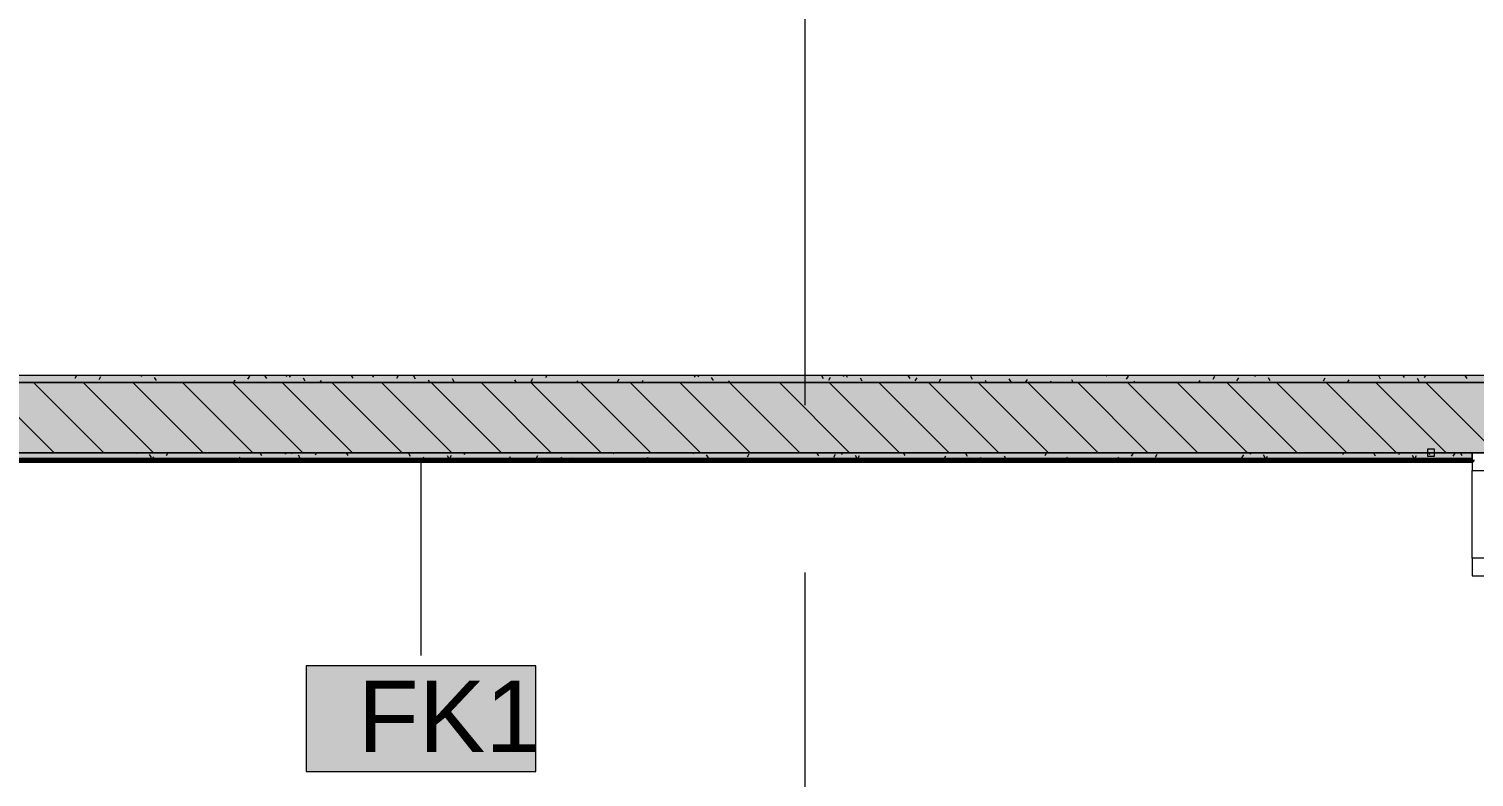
# Model space of a CAD drawing. Header units: millimetres. Extents: x -3817 to 677485, y -22715 to 103890.
# Drawn here: x 78696 to 82806, y 14389 to 16517 of the extents above; entities that cross this region are included whole.
import ezdxf

# ---------------------------------------------------------------- set-up
doc = ezdxf.new("R2010")
doc.units = ezdxf.units.MM
doc.layers.add('PDF _Геометрия', color=7, linetype='Continuous', true_color=0x1d1d1d)
doc.layers.add('PDF _Сплошная заливка', color=7, linetype='Continuous', true_color=0xffffff)
doc.layers.add('PDF _Текст', color=7, linetype='Continuous')
doc.styles.add('PDF GOST-Common', font='arial.ttf')

msp = doc.modelspace()

# ---------------------------------------------------------------- hatches: boundary and pattern name
at = {"layer": 'PDF _Сплошная заливка', "transparency": 33554559}
for points in [[(80080.6, 15311.3), (84943.3, 15311.3), (84943.3, 15511.3), (68893.3, 15511.3), (68893.3, 15311.3), (78596.3, 15311.3)], [(85383.3, 15511.3), (85383.3, 15531.3), (71053.3, 15531.3), (71053.3, 15511.3), (85308.3, 15511.3), (85308.3, 15519.3), (85378.3, 15519.3), (85378.3, 15511.3)], [(81565, 15291.3), (82800.3, 15291.3), (82800.3, 15311.3), (77543.1, 15311.3), (77543.1, 15291.3), (80080.6, 15291.3)]]:
    msp.add_hatch(color=256, dxfattribs=at).paths.add_polyline_path(points)

# ---------------------------------------------------------------- linework, layer by layer
at = {"layer": 'PDF _Геометрия', "color": 253, "lineweight": 9, "true_color": 0xaaaaaa}
for points in [[(80903.3, 15447), (80903.3, 17034.5)], [(78997.6, 15311.3), (79632.6, 15311.3)], [(80108.8, 15311.3), (81843.3, 15311.3), (84343.3, 15311.3)], [(80903.3, 14335.8), (80903.3, 14970.8)]]:
    msp.add_lwpolyline(points, dxfattribs=at)
at = {"layer": 'PDF _Геометрия', "color": 9, "lineweight": 9, "true_color": 0xc0c0c0}
for points in [[(71053.3, 15611.4), (71053.3, 15531.3), (71053.3, 15511.3), (85308.3, 15511.3), (84943.3, 15511.3), (71053.3, 15511.3), (71053.3, 15606.3)], [(82800.3, 15291.3), (82800.3, 15311.3), (77543.1, 15311.3), (77523.1, 15311.3), (77523.1, 15182.5), (77523.1, 15311.3), (84943.3, 15311.3), (85308.3, 15311.3), (82957.3, 15311.3), (82957.3, 15291.3), (83000.3, 15291.3)]]:
    msp.add_lwpolyline(points, dxfattribs=at)
at = {"layer": 'PDF _Геометрия', "color": 7, "lineweight": 9}
for points in [[(85338.3, 15531.3), (71073.3, 15531.3)], [(77543.1, 15291.3), (77556.1, 15291.3), (82800.3, 15291.3)], [(79810.3, 15290.8), (79810.3, 14735)], [(82800.3, 15011.3), (82800.3, 15261.3)]]:
    msp.add_lwpolyline(points, dxfattribs=at)
at = {"layer": 'PDF _Геометрия', "lineweight": 9}
for points in [[(78767.1, 15311.3), (78567.1, 15511.3)], [(78908.6, 15311.3), (78708.6, 15511.3)], [(79050, 15311.3), (78850, 15511.3)], [(79191.4, 15311.3), (78991.4, 15511.3)], [(79332.8, 15311.3), (79132.8, 15511.3)], [(79474.3, 15311.3), (79274.3, 15511.3)], [(79615.7, 15311.3), (79415.7, 15511.3)], [(79757.1, 15311.3), (79557.1, 15511.3)], [(79898.5, 15311.3), (79698.5, 15511.3)], [(80039.9, 15311.3), (79839.9, 15511.3)], [(80181.4, 15311.3), (79981.4, 15511.3)], [(80322.8, 15311.3), (80122.8, 15511.3)], [(80464.2, 15311.3), (80264.2, 15511.3)], [(80605.6, 15311.3), (80405.6, 15511.3)], [(80747, 15311.3), (80547, 15511.3)], [(80888.5, 15311.3), (80688.5, 15511.3)], [(81029.9, 15311.3), (80829.9, 15511.3)], [(81171.3, 15311.3), (80971.3, 15511.3)], [(81312.7, 15311.3), (81112.7, 15511.3)], [(81454.1, 15311.3), (81254.1, 15511.3)], [(81595.6, 15311.3), (81395.6, 15511.3)], [(81737, 15311.3), (81537, 15511.3)], [(81878.4, 15311.3), (81678.4, 15511.3)], [(82019.8, 15311.3), (81819.8, 15511.3)], [(82161.3, 15311.3), (81961.3, 15511.3)], [(82302.7, 15311.3), (82102.7, 15511.3)], [(82444.1, 15311.3), (82244.1, 15511.3)], [(82585.5, 15311.3), (82385.5, 15511.3)], [(82726.9, 15311.3), (82526.9, 15511.3)], [(82868.4, 15311.3), (82668.4, 15511.3)]]:
    msp.add_lwpolyline(points, dxfattribs=at)
at = {"layer": 'PDF _Геометрия', "color": 253, "lineweight": 9, "true_color": 0x9b9b9b}
for points in [[(78831, 15531.3), (78826.2, 15522.9)], [(78899.3, 15527.6), (78894.2, 15518.9)], [(79016.5, 15528.2), (79014.6, 15531.3)], [(79058.1, 15517), (79053.1, 15525.8)], [(79281.1, 15518.3), (79277, 15511.3)], [(79322.7, 15529.5), (79317.7, 15520.8)], [(79371.9, 15522.2), (79366.8, 15530.9)], [(79429.4, 15531.3), (79427.3, 15527.8)], [(79439.9, 15526.3), (79437, 15531.3)], [(79481.5, 15515.1), (79476.5, 15523.9)], [(79518.9, 15511.3), (79518.1, 15512.7)], [(79526.8, 15517.2), (79523.4, 15511.3)], [(79594.8, 15513.1), (79593.8, 15511.3)], [(79617.6, 15523.3), (79613, 15531.3)], [(79675.7, 15531.3), (79673.1, 15526.7)], [(79746.1, 15531.3), (79741.1, 15522.7)], [(79795.3, 15520.3), (79790.3, 15529)], [(79835.7, 15511.3), (79831.9, 15517.9)], [(79840.6, 15512), (79840.2, 15511.3)], [(79905, 15513.3), (79899.9, 15522)], [(80082, 15511.3), (80077.6, 15519)], [(80127.9, 15522.1), (80122.9, 15513.4)], [(80168.5, 15531.3), (80164.5, 15524.5)], [(80177.1, 15529.6), (80176.1, 15531.3)], [(80258, 15511.3), (80255.3, 15516)], [(80373.7, 15521), (80368.6, 15512.3)], [(80441.7, 15516.9), (80438.5, 15511.3)], [(80520.4, 15531.3), (80519.9, 15530.5)], [(80590.8, 15531.3), (80588, 15526.4)], [(80600.5, 15527.7), (80598.4, 15531.3)], [(80642.2, 15516.5), (80637.1, 15525.2)], [(80687.4, 15515.8), (80684.8, 15511.3)], [(80755.5, 15511.7), (80755.2, 15511.3)], [(80955.9, 15521.7), (80950.9, 15530.4)], [(80974.8, 15525.9), (80969.8, 15517.2)], [(81013.1, 15531.3), (81011.4, 15528.3)], [(81024, 15525.8), (81020.8, 15531.3)], [(81065.6, 15514.6), (81060.6, 15523.3)], [(81102.7, 15511.3), (81102.2, 15512.2)], [(81178.9, 15513.6), (81177.6, 15511.3)], [(81201.7, 15522.8), (81196.7, 15531.3)], [(81220.5, 15524.8), (81215.5, 15516.1)], [(81288.6, 15520.7), (81283.5, 15512)], [(81379.4, 15519.8), (81374.4, 15528.5)], [(81419.5, 15511.3), (81416, 15517.4)], [(81435.5, 15531.3), (81434.8, 15530.2)], [(81489.1, 15512.7), (81484, 15521.5)], [(81534.3, 15519.6), (81529.5, 15511.3)], [(81602.3, 15515.5), (81599.9, 15511.3)], [(81665.8, 15511.3), (81661.7, 15518.5)], [(81761.2, 15529.1), (81759.9, 15531.3)], [(81821.7, 15529.7), (81816.6, 15521)], [(81841.8, 15511.3), (81839.4, 15515.5)], [(82025.8, 15517.4), (82022.3, 15511.3)], [(82067.4, 15528.6), (82062.4, 15519.9)], [(82135.4, 15524.5), (82130.4, 15515.8)], [(82184.6, 15527.2), (82182.2, 15531.3)], [(82226.3, 15516), (82221.2, 15524.7)], [(82381.2, 15523.4), (82376.2, 15514.7)], [(82449.2, 15519.3), (82444.6, 15511.3)], [(82540, 15521.2), (82535, 15529.9)], [(82608.1, 15525.3), (82604.6, 15531.3)], [(82649.7, 15514.1), (82644.7, 15522.8)], [(82667.3, 15531.3), (82663.5, 15524.8)], [(82686.5, 15511.3), (82686.3, 15511.7)], [(82785.8, 15522.3), (82780.7, 15531)], [(79002.3, 15308.9), (79000.9, 15311.3)], [(79044, 15297.7), (79038.9, 15306.4)], [(79049.5, 15300.1), (79044.4, 15291.4)], [(79091.1, 15311.2), (79086.1, 15302.5)], [(79196.8, 15311.3), (79195.7, 15309.6)], [(79295.2, 15299), (79290.8, 15291.3)], [(79357.7, 15302.9), (79352.8, 15311.3)], [(79363.2, 15294.9), (79361.2, 15291.3)], [(79425.8, 15307), (79423.2, 15311.3)], [(79443.1, 15311.3), (79441.5, 15308.5)], [(79467.4, 15295.8), (79462.4, 15304.5)], [(79505.2, 15291.3), (79504, 15293.4)], [(79513.5, 15311.3), (79509.5, 15304.4)], [(79603.5, 15304), (79599.2, 15311.3)], [(79609, 15293.8), (79607.6, 15291.3)], [(79781.2, 15301), (79776.1, 15309.7)], [(79821.9, 15291.3), (79817.8, 15298.5)], [(79890.8, 15293.9), (79885.8, 15302.6)], [(79896.3, 15303.9), (79891.3, 15295.1)], [(79927.5, 15291.3), (79927.4, 15291.5)], [(79935.9, 15311.3), (79932.9, 15306.3)], [(80068.3, 15291.3), (80063.5, 15299.6)], [(80100.4, 15291.6), (80100.3, 15291.3)], [(80142.1, 15302.8), (80137, 15294.1)], [(80163, 15310.2), (80162.3, 15311.3)], [(80210.1, 15298.7), (80205.9, 15291.3)], [(80244.3, 15291.3), (80241.2, 15296.6)], [(80358.2, 15311.3), (80356.4, 15308.2)], [(80455.8, 15297.6), (80452.2, 15291.3)], [(80523.9, 15293.5), (80522.6, 15291.3)], [(80586.4, 15308.4), (80584.7, 15311.3)], [(80628, 15297.2), (80623, 15305.9)], [(80743.2, 15307.6), (80738.2, 15298.9)], [(80780.5, 15311.3), (80779.8, 15310.1)], [(80941.8, 15302.4), (80936.8, 15311.1)], [(80947.3, 15295.4), (80945, 15291.3)], [(80988.9, 15306.6), (80983.9, 15297.8)], [(81009.8, 15306.5), (81007, 15311.3)], [(81051.5, 15295.3), (81046.4, 15304)], [(81057, 15302.5), (81052, 15293.8)], [(81088.9, 15291.3), (81088.1, 15292.9)], [(81187.5, 15303.5), (81183, 15311.3)], [(81302.7, 15301.4), (81297.7, 15292.7)], [(81365.2, 15300.5), (81360.2, 15309.2)], [(81370.7, 15297.3), (81367.3, 15291.3)], [(81405.7, 15291.3), (81401.8, 15298)], [(81474.9, 15293.4), (81469.9, 15302.1)], [(81590, 15311.3), (81585.1, 15302.7)], [(81652.1, 15291.3), (81647.6, 15299.1)], [(81747, 15309.7), (81746.1, 15311.3)], [(81794.2, 15299.2), (81789.7, 15291.3)], [(81828, 15291.3), (81825.3, 15296.1)], [(81835.8, 15310.3), (81830.8, 15301.6)], [(81903.9, 15306.3), (81898.8, 15297.6)], [(82149.6, 15305.2), (82144.6, 15296.5)], [(82170.5, 15307.8), (82168.5, 15311.3)], [(82212.1, 15296.7), (82207.1, 15305.4)], [(82217.6, 15301.1), (82212.6, 15292.4)], [(82434.7, 15311.3), (82431.9, 15306.5)], [(82525.9, 15301.9), (82520.8, 15310.6)], [(82593.9, 15305.9), (82590.8, 15311.3)], [(82599.4, 15291.8), (82599.2, 15291.3)], [(82635.5, 15294.8), (82630.5, 15303.5)], [(82641.1, 15303), (82636, 15294.3)], [(82672.7, 15291.3), (82672.2, 15292.3)], [(82681.1, 15311.3), (82677.7, 15305.4)], [(82750.7, 15310.1), (82745.7, 15301.3)], [(82771.6, 15303), (82766.8, 15311.3)]]:
    msp.add_lwpolyline(points, dxfattribs=at)
at = {"layer": 'PDF _Геометрия', "color": 231, "lineweight": 70, "true_color": 0xff80c0}
msp.add_lwpolyline([(77543.1, 15152.5), (77544.1, 15152.5), (77544.1, 15290.3), (82800.3, 15290.3), (82800.3, 15291.3)], dxfattribs=at)
at = {"layer": 'PDF _Геометрия', "color": 231, "lineweight": 9, "true_color": 0xff80c0}
msp.add_lwpolyline([(82800.3, 15291.3), (77556.1, 15291.3), (77543.1, 15291.3), (77543.1, 15290.3), (77543.1, 15152.5)], dxfattribs=at)
at = {"layer": 'PDF _Геометрия', "color": 9, "lineweight": 9, "true_color": 0xc0c0c0}
msp.add_lwpolyline([(82673.3, 15301.3), (82693.3, 15301.3), (82693.3, 15321.3), (82673.3, 15321.3)], close=True, dxfattribs=at)
at = {"layer": 'PDF _Геометрия', "color": 7, "lineweight": 20}
for points in [[(82940.3, 15271.3), (82940.3, 15261.3), (82957.3, 15261.3), (82957.3, 15311.3), (82940.3, 15311.3), (82940.3, 15301.3), (82900.3, 15301.3), (82900.3, 15311.3), (82800.3, 15311.3), (82800.3, 15261.3), (82900.3, 15261.3), (82900.3, 15271.3)], [(82900.3, 14971.3), (82940.3, 14971.3), (82940.3, 14961.3), (82957.3, 14961.3), (82957.3, 15011.3), (82940.3, 15011.3), (82940.3, 15001.3), (82900.3, 15001.3), (82900.3, 15011.3), (82800.3, 15011.3), (82800.3, 14961.3), (82900.3, 14961.3)]]:
    msp.add_lwpolyline(points, close=True, dxfattribs=at)
at = {"layer": 'PDF _Геометрия', "color": 7, "lineweight": 9}
for points in [[(82900.3, 15261.3), (82900.3, 15011.3), (82800.3, 15011.3), (82800.3, 15261.3)], [(80136.9, 14704.9), (79483.8, 14704.9), (79483.8, 14404.9), (80136.9, 14404.9)]]:
    msp.add_lwpolyline(points, close=True, dxfattribs=at)
at = {"layer": 'PDF _Сплошная заливка', "color": 254, "lineweight": 35, "true_color": 0xffb9dc, "transparency": 33554559}
msp.add_solid([(82800.3, 15290.3), (82800.3, 15291.3), (81565, 15290.3)], dxfattribs=at)
at = {"layer": 'PDF _Сплошная заливка', "lineweight": 9, "transparency": 33554559}
msp.add_solid([(80136.9, 14704.9), (79483.8, 14704.9), (80136.9, 14404.9), (79483.8, 14404.9)], dxfattribs=at)

# ---------------------------------------------------------------- texts
at = {"layer": 'PDF _Текст', "insert": (79630.9, 14561.5), "char_height": 203.2, "attachment_point": 4, "style": 'PDF GOST-Common'}
msp.add_mtext('FK1', dxfattribs=at)

doc.saveas('drawing.dxf')
